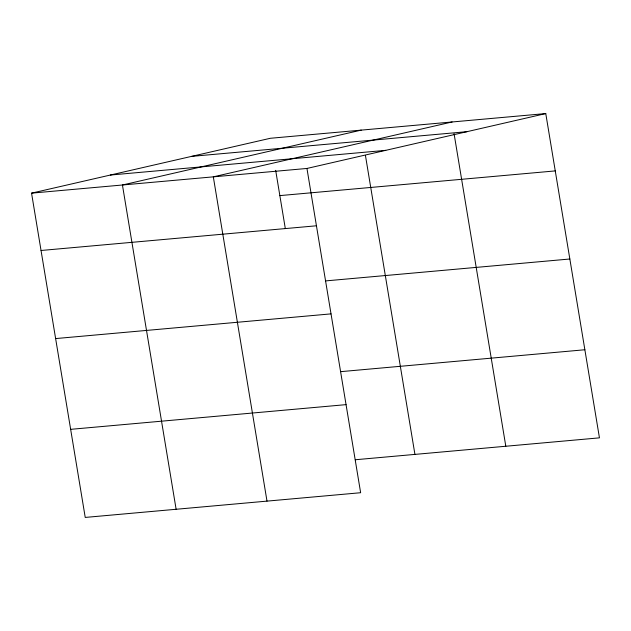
<?xml version="1.0" encoding="UTF-8"?>
<svg xmlns="http://www.w3.org/2000/svg" width="631" height="631" viewBox="0 0 631 631"><rect width="100%" height="100%" fill="white"/><g stroke="black" fill="none" stroke-linecap="round" stroke-linejoin="round"><path stroke-width="0.95" d="M31.55 193.149L306.95 168.453L360.64 492.724L85.232 517.428L31.55 193.149L270.36 138.276L545.768 113.572L599.45 437.851L355.316 459.747M361.248 130.12L122.43 185.001L176.12 509.272M452.127 121.972L213.317 176.846L267 501.124M306.95 168.453L545.768 113.572M191.556 156.385L466.956 131.682M110.362 175.039L385.762 150.344M279.856 195.61L555.256 170.906M41.039 250.483L316.446 225.788M325.706 280.898L569.84 259.002M55.623 338.579L331.03 313.875M340.732 371.651L584.866 349.755M70.648 429.34L346.056 404.637M454.06 133.63L505.81 446.243M365.428 155.392L414.93 454.399M275.668 170.346L285.307 228.525"/></g></svg>
